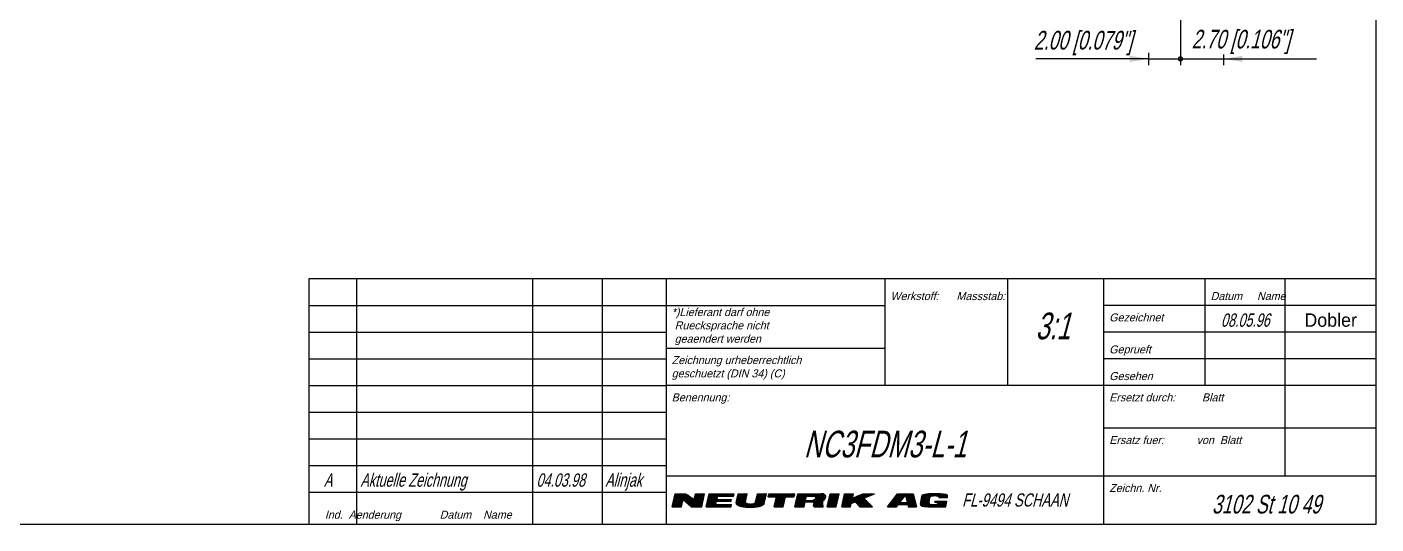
# Model space of a CAD drawing. Extents: x 10 to 410, y 10 to 287.
# Drawn here: x 157.2 to 410, y 10 to 103.2 of the extents above; entities that cross this region are included whole.
import ezdxf
from ezdxf.enums import TextEntityAlignment as Align

# ---------------------------------------------------------------- set-up
doc = ezdxf.new("R2010")
doc.units = 0
doc.header["$LTSCALE"] = 3
doc.linetypes.add('AUSGEZOGEN', pattern=[0])
doc.layers.get('0').update_dxf_attribs({"color": 3, "linetype": 'AUSGEZOGEN'})
for name, color, linetype in [('05', 2, 'AUSGEZOGEN'), ('BEM1', 4, 'AUSGEZOGEN'), ('RAHMEN', 2, 'AUSGEZOGEN')]:
    doc.layers.add(name, color=color, linetype=linetype)
doc.styles.add('HELV', font='helv')
doc.styles.get("Standard").update_dxf_attribs({"font": 'txt', "width": 0.7, "oblique": 15, "height": 2.5})

# ---------------------------------------------------------------- blocks, each defined once
blk = doc.blocks.new('*X1')
at = {"color": 0}
for p, q in [((148.120932, 103.255007), (150.558997, 105.693072)), ((148.211569, 103.663842), (150.240799, 105.693072)), ((148.803905, 103.208952), (148.236511, 103.776346)), ((149.122103, 103.208952), (148.294252, 104.036803)), ((148.302205, 104.072676), (149.922601, 105.693072)), ((149.440301, 103.208952), (148.351994, 104.297259)), ((148.392842, 104.481511), (149.604403, 105.693072)), ((148.393076, 103.208952), (150.79566, 105.611537)), ((149.758499, 103.208952), (148.409736, 104.557715)), ((149.865398, 103.420251), (148.467478, 104.818171)), ((148.483478, 104.890345), (149.286205, 105.693072)), ((149.92314, 103.680707), (148.525219, 105.078628)), ((148.574115, 105.29918), (148.968007, 105.693072)), ((149.980882, 103.941163), (148.582961, 105.339084)), ((150.038624, 104.20162), (148.640703, 105.59954)), ((148.711274, 103.208952), (150.982435, 105.480113)), ((150.096365, 104.462076), (148.865369, 105.693072)), ((149.029472, 103.208952), (150.043319, 104.2228)), ((151.542665, 103.333975), (149.183567, 105.693072)), ((149.34767, 103.208952), (149.952683, 103.813965)), ((151.985885, 103.208952), (149.501765, 105.693072)), ((152.304083, 103.208952), (149.819963, 105.693072)), ((152.622281, 103.208952), (150.138161, 105.693072)), ((150.28545, 104.464931), (151.169209, 105.34869)), ((150.45296, 104.314243), (151.355983, 105.217266)), ((152.940479, 103.208952), (150.45636, 105.693072)), ((150.620471, 104.163555), (151.542758, 105.085842)), ((150.787981, 104.012868), (151.729532, 104.954419)), ((150.955491, 103.86218), (151.916307, 104.822995)), ((153.258677, 103.208952), (150.999582, 105.468047)), ((151.123002, 103.711492), (152.103081, 104.691571)), ((151.290512, 103.560804), (153.42278, 105.693072)), ((151.458022, 103.410117), (153.740978, 105.693072)), ((151.625533, 103.259429), (154.059176, 105.693072)), ((151.893254, 103.208952), (154.114887, 105.430585)), ((153.576875, 103.208952), (152.073304, 104.712524)), ((152.211452, 103.208952), (154.024251, 105.021751)), ((153.67185, 103.432175), (152.27393, 104.830096)), ((152.283137, 104.871627), (153.104582, 105.693072)), ((153.729592, 103.692632), (152.331671, 105.090552)), ((152.373773, 105.280462), (152.786384, 105.693072)), ((153.787334, 103.953088), (152.389413, 105.351009)), ((153.845076, 104.213544), (152.447155, 105.611465)), ((152.46441, 105.689296), (152.468186, 105.693072)), ((152.52965, 103.208952), (153.933614, 104.612916)), ((153.902817, 104.474), (152.683746, 105.693072)), ((152.847848, 103.208952), (153.842978, 104.204082)), ((153.960559, 104.734457), (153.001944, 105.693072)), ((153.166046, 103.208952), (153.752341, 103.795247)), ((154.018301, 104.994913), (153.320142, 105.693072)), ((154.076043, 105.255369), (153.63834, 105.693072)), ((154.133784, 105.515826), (153.956538, 105.693072)), ((154.486944, 103.257057), (156.922958, 105.693072)), ((154.57758, 103.665892), (156.60476, 105.693072)), ((155.167866, 103.208952), (154.601778, 103.77504)), ((155.486064, 103.208952), (154.65952, 104.035496)), ((154.668217, 104.074726), (156.286562, 105.693072)), ((155.804262, 103.208952), (154.717261, 104.295953)), ((154.757037, 103.208952), (156.590603, 105.042519)), ((154.758853, 104.483561), (155.968364, 105.693072)), ((156.12246, 103.208952), (154.775003, 104.556409)), ((156.440658, 103.208952), (154.832745, 104.816865)), ((154.849489, 104.892395), (155.650166, 105.693072)), ((156.288407, 103.679401), (154.890487, 105.077322)), ((154.940126, 105.30123), (155.331968, 105.693072)), ((156.346149, 103.939857), (154.948228, 105.337778)), ((156.403891, 104.200313), (155.00597, 105.598234)), ((155.075235, 103.208952), (156.499967, 104.633685)), ((156.616379, 104.306023), (155.22933, 105.693072)), ((155.393433, 103.208952), (156.409331, 104.22485)), ((156.519374, 104.721226), (155.547528, 105.693072)), ((155.711631, 103.208952), (156.318694, 103.816016)), ((156.577116, 104.981682), (155.865726, 105.693072)), ((156.634858, 105.242138), (156.183924, 105.693072)), ((156.490503, 104.306023), (156.780482, 104.596001)), ((156.942101, 105.253094), (156.502123, 105.693072)), ((156.934577, 104.306023), (156.644599, 104.596001)), ((156.801178, 105.253094), (157.241156, 105.693072)), ((156.808701, 104.306023), (157.09868, 104.596001)), ((157.260299, 105.253094), (156.820321, 105.693072)), ((157.252775, 104.306023), (156.962797, 104.596001)), ((157.119376, 105.253094), (157.559354, 105.693072)), ((157.126899, 104.306023), (157.416878, 104.596001)), ((157.578497, 105.253094), (157.138519, 105.693072)), ((157.570974, 104.306023), (157.280995, 104.596001)), ((157.437574, 105.253094), (157.877552, 105.693072)), ((157.445097, 104.306023), (157.735076, 104.596001)), ((157.896695, 105.253094), (157.456717, 105.693072)), ((157.889172, 104.306023), (157.599193, 104.596001)), ((157.755772, 105.253094), (158.19575, 105.693072)), ((157.763296, 104.306023), (158.053274, 104.596001)), ((158.214893, 105.253094), (157.774915, 105.693072)), ((158.20737, 104.306023), (157.917391, 104.596001)), ((158.07397, 105.253094), (158.513948, 105.693072)), ((158.081494, 104.306023), (158.371472, 104.596001)), ((158.533091, 105.253094), (158.093113, 105.693072)), ((158.525568, 104.306023), (158.235589, 104.596001)), ((158.392168, 105.253094), (158.832147, 105.693072)), ((158.399692, 104.306023), (158.68967, 104.596001)), ((158.851289, 105.253094), (158.411311, 105.693072)), ((158.843766, 104.306023), (158.553787, 104.596001)), ((158.710366, 105.253094), (159.150345, 105.693072)), ((158.71789, 104.306023), (159.007868, 104.596001)), ((159.169487, 105.253094), (158.729509, 105.693072)), ((159.147532, 104.320455), (158.871985, 104.596001)), ((159.028564, 105.253094), (159.468543, 105.693072)), ((159.036088, 104.306023), (159.175165, 104.4451)), ((159.487685, 105.253094), (159.047707, 105.693072)), ((159.205273, 104.580911), (159.190183, 104.596001)), ((159.346762, 105.253094), (159.65566, 105.561991)), ((159.626866, 105.432111), (159.365905, 105.693072)), ((159.684608, 105.692567), (159.684103, 105.693072)), ((160.695959, 103.408424), (160.089059, 104.015324)), ((160.101894, 103.780839), (162.014127, 105.693072)), ((160.109248, 104.106391), (161.695929, 105.693072)), ((161.140832, 103.281749), (160.146801, 104.27578)), ((160.199885, 104.515226), (161.377731, 105.693072)), ((161.530904, 103.209875), (160.204543, 104.536236)), ((161.889919, 103.169058), (160.262284, 104.796692)), ((160.265103, 103.62585), (162.116745, 105.477492)), ((160.290521, 104.92406), (161.059533, 105.693072)), ((162.233074, 103.144101), (160.320026, 105.057149)), ((162.562817, 103.132556), (160.377768, 105.317605)), ((160.381158, 105.332895), (160.741335, 105.693072)), ((161.82991, 104.183661), (160.43551, 105.578061)), ((160.466718, 103.509267), (162.026109, 105.068658)), ((161.887652, 104.444117), (160.638697, 105.693072)), ((160.687321, 103.411671), (161.935473, 104.659823)), ((160.928758, 103.33491), (161.844836, 104.250989)), ((161.945393, 104.704574), (160.956895, 105.693072)), ((161.184171, 103.272125), (161.902409, 103.990363)), ((162.003135, 104.96503), (161.275093, 105.693072)), ((161.452007, 103.221764), (162.097229, 103.866985)), ((162.060877, 105.225486), (161.593291, 105.693072)), ((161.733306, 103.184864), (162.340799, 103.792357)), ((162.118619, 105.485943), (161.911489, 105.693072)), ((162.024343, 103.157703), (162.623312, 103.756673)), ((162.88065, 103.132921), (162.17665, 103.836921)), ((162.324518, 103.139681), (162.944469, 103.759631)), ((163.187779, 103.14399), (162.571275, 103.760495)), ((162.634688, 103.131652), (163.335119, 103.832084)), ((163.485182, 103.164785), (162.893835, 103.756132)), ((162.955891, 103.134657), (165.514306, 105.693072)), ((163.77367, 103.194495), (163.177404, 103.790761)), ((163.289411, 103.149979), (165.731084, 105.591652)), ((164.051144, 103.235219), (163.422176, 103.864188)), ((164.315183, 103.289379), (163.618712, 103.98585)), ((163.636859, 103.17923), (165.640448, 105.182818)), ((164.567173, 103.355586), (163.719719, 104.20304)), ((163.723606, 104.22057), (165.196108, 105.693072)), ((164.802652, 103.438305), (163.777461, 104.463496)), ((163.814242, 104.629404), (164.87791, 105.693072)), ((165.017448, 103.541707), (163.835203, 104.723953)), ((165.213808, 103.663545), (163.892945, 104.984409)), ((163.904878, 105.038239), (164.559711, 105.693072)), ((165.345075, 103.850477), (163.950686, 105.244865)), ((163.995515, 105.447073), (164.241513, 105.693072)), ((164.002769, 103.226941), (165.549811, 104.773984)), ((165.402817, 104.110933), (164.008428, 105.505322)), ((165.460558, 104.371389), (164.138876, 105.693072)), ((164.405466, 103.31144), (165.459175, 104.365149)), ((165.5183, 104.631846), (164.457074, 105.693072)), ((165.576042, 104.892302), (164.775272, 105.693072)), ((164.888376, 103.476152), (165.368539, 103.956315)), ((165.633784, 105.152758), (165.09347, 105.693072)), ((165.691525, 105.413214), (165.411668, 105.693072)), ((165.749267, 105.673671), (165.729866, 105.693072)), ((166.350896, 105.072042), (166.119217, 105.303721)), ((166.130516, 105.354688), (166.4689, 105.693072)), ((166.166068, 105.072042), (166.787098, 105.693072)), ((166.669094, 105.072042), (166.176959, 105.564177)), ((166.987292, 105.072042), (166.366262, 105.693072)), ((166.484266, 105.072042), (167.105296, 105.693072)), ((167.30549, 105.072042), (166.68446, 105.693072)), ((166.802464, 105.072042), (167.423494, 105.693072)), ((169.018942, 103.676788), (167.002658, 105.693072)), ((167.120662, 105.072042), (167.741692, 105.693072)), ((167.218966, 103.261158), (169.65088, 105.693072)), ((167.309603, 103.669992), (169.332682, 105.693072)), ((169.076683, 103.937245), (167.320856, 105.693072)), ((167.895788, 103.208952), (167.332312, 103.772428)), ((168.213986, 103.208952), (167.390054, 104.032884)), ((167.400239, 104.078827), (169.014484, 105.693072)), ((167.43886, 105.072042), (168.05989, 105.693072)), ((168.532184, 103.208952), (167.447796, 104.29334)), ((167.484959, 103.208952), (169.322626, 105.04662)), ((167.490876, 104.487661), (168.696286, 105.693072)), ((168.850382, 103.208952), (167.505537, 104.553797)), ((168.9612, 103.416332), (167.563279, 104.814253)), ((167.581512, 104.896496), (168.378088, 105.693072)), ((169.134425, 104.197701), (167.639054, 105.693072)), ((167.803157, 103.208952), (169.23199, 104.637785)), ((169.192167, 104.458157), (167.957252, 105.693072)), ((168.121355, 103.208952), (169.141353, 104.228951)), ((169.249909, 104.718614), (168.27545, 105.693072)), ((168.439553, 103.208952), (169.050717, 103.820116)), ((169.307651, 104.97907), (168.593648, 105.693072)), ((169.532876, 105.072042), (168.911847, 105.693072)), ((169.851075, 105.072042), (169.230045, 105.693072)), ((169.348048, 105.072042), (169.969078, 105.693072)), ((170.169273, 105.072042), (169.548243, 105.693072)), ((169.666246, 105.072042), (170.287276, 105.693072)), ((170.487471, 105.072042), (169.866441, 105.693072)), ((169.984445, 105.072042), (170.605474, 105.693072)), ((170.805669, 105.072042), (170.184639, 105.693072)), ((170.302643, 105.072042), (170.923673, 105.693072)), ((170.98848, 105.207429), (170.502837, 105.693072)), ((170.620841, 105.072042), (171.054636, 105.505837)), ((171.046222, 105.467885), (170.821035, 105.693072)), ((170.939039, 105.072042), (170.963999, 105.097002)), ((171.118366, 103.342181), (173.469257, 105.693072)), ((171.714164, 103.208952), (171.202306, 103.720811)), ((171.209002, 103.751015), (173.151059, 105.693072)), ((172.032362, 103.208952), (171.260048, 103.981267)), ((171.299639, 104.15985), (172.832861, 105.693072)), ((171.303335, 103.208952), (173.222025, 105.127642)), ((172.35056, 103.208952), (171.317789, 104.241723)), ((172.668758, 103.208952), (171.375531, 104.502179)), ((171.390275, 104.568684), (172.514663, 105.693072)), ((172.831194, 103.364715), (171.433273, 104.762636)), ((171.480911, 104.977519), (172.196465, 105.693072)), ((172.888936, 103.625171), (171.491015, 105.023092)), ((172.946677, 103.885628), (171.548757, 105.283548)), ((171.571548, 105.386353), (171.878267, 105.693072)), ((173.015263, 104.13524), (171.606498, 105.544005)), ((171.621533, 103.208952), (173.131389, 104.718808)), ((173.333461, 104.13524), (171.775629, 105.693072)), ((171.939731, 103.208952), (173.155997, 104.425218)), ((173.119903, 104.666996), (172.093827, 105.693072)), ((172.257929, 103.208952), (172.950116, 103.901139)), ((173.177644, 104.927453), (172.412025, 105.693072)), ((173.235386, 105.187909), (172.730223, 105.693072)), ((173.4884, 105.253094), (173.048421, 105.693072)), ((173.184217, 104.13524), (173.474195, 104.425218)), ((173.347477, 105.253094), (173.787455, 105.693072)), ((173.651659, 104.13524), (173.361681, 104.425218)), ((173.806598, 105.253094), (173.366619, 105.693072)), ((173.502415, 104.13524), (173.792393, 104.425218)), ((173.665675, 105.253094), (174.105653, 105.693072)), ((173.969857, 104.13524), (173.679879, 104.425218)), ((174.124796, 105.253094), (173.684817, 105.693072)), ((173.820613, 104.13524), (174.110591, 104.425218)), ((173.983873, 105.253094), (174.423851, 105.693072)), ((174.288055, 104.13524), (173.998077, 104.425218)), ((174.442994, 105.253094), (174.003015, 105.693072)), ((174.138811, 104.13524), (174.429241, 104.42567)), ((174.302071, 105.253094), (174.742049, 105.693072)), ((175.532541, 103.208952), (174.316275, 104.425218)), ((174.791615, 105.22267), (174.321213, 105.693072)), ((174.456256, 104.134486), (176.014671, 105.692902)), ((175.850739, 103.208952), (174.586541, 104.47315)), ((174.605261, 103.328897), (176.725075, 105.448711)), ((174.613, 103.654835), (176.535113, 105.576948)), ((174.620269, 105.253094), (175.060247, 105.693072)), ((175.214343, 103.208952), (174.622995, 103.8003)), ((174.630516, 103.990548), (176.298943, 105.658976)), ((176.344435, 103.988048), (174.639411, 105.693072)), ((176.168937, 103.208952), (174.789565, 104.588325)), ((174.803514, 103.208952), (176.8509, 105.256338)), ((174.86666, 105.181287), (175.378445, 105.693072)), ((176.323639, 103.690647), (174.914671, 105.099614)), ((176.311422, 103.384665), (174.927684, 104.768404)), ((174.946739, 104.943167), (175.696643, 105.693072)), ((176.286615, 104.364066), (174.95761, 105.693072)), ((175.121712, 103.208952), (176.221213, 104.308453)), ((176.4817, 104.487179), (175.275808, 105.693072)), ((175.43991, 103.208952), (176.345758, 104.1148)), ((176.650286, 104.636791), (175.594006, 105.693072)), ((175.758108, 103.208952), (176.329942, 103.780786)), ((176.785346, 104.81993), (175.912204, 105.693072)), ((176.870902, 105.052571), (176.255428, 105.668046)), ((176.266083, 104.353323), (176.834229, 104.921469)), ((177.176051, 103.354103), (179.370347, 105.548399)), ((177.759927, 103.208952), (177.255664, 103.713216)), ((177.266687, 103.762937), (179.196822, 105.693072)), ((178.078125, 103.208952), (177.313406, 103.973672)), ((177.349098, 103.208952), (179.27971, 105.139564)), ((177.357323, 104.171772), (178.878624, 105.693072)), ((178.396323, 103.208952), (177.371148, 104.234128)), ((178.714521, 103.208952), (177.428889, 104.494584)), ((177.44796, 104.580606), (178.560426, 105.693072)), ((178.884552, 103.35712), (177.486631, 104.755041)), ((177.538596, 104.98944), (178.242228, 105.693072)), ((178.942294, 103.617576), (177.544373, 105.015497)), ((179.000035, 103.878033), (177.602115, 105.275953)), ((177.629233, 105.398275), (177.92403, 105.693072)), ((179.057777, 104.138489), (177.659856, 105.53641)), ((177.667296, 103.208952), (179.189074, 104.73073)), ((179.115519, 104.398945), (177.821392, 105.693072)), ((177.985494, 103.208952), (179.098437, 104.321895)), ((179.173261, 104.659401), (178.13959, 105.693072)), ((178.303692, 103.208952), (179.007801, 103.913061)), ((179.231002, 104.919858), (178.457788, 105.693072)), ((179.288744, 105.180314), (178.775986, 105.693072)), ((179.346486, 105.44077), (179.094184, 105.693072)), ((179.894683, 103.208952), (181.945804, 105.260073)), ((179.941885, 103.574352), (182.03644, 105.668908)), ((180.62371, 103.208952), (179.999305, 103.833357)), ((180.032521, 103.983187), (181.742406, 105.693072)), ((180.941908, 103.208952), (180.057046, 104.093814)), ((181.260106, 103.208952), (180.114788, 104.35427)), ((180.123158, 104.392021), (181.424208, 105.693072)), ((181.506909, 103.280347), (180.17253, 104.614726)), ((180.212881, 103.208952), (181.857718, 104.853789)), ((180.213794, 104.800856), (181.10601, 105.693072)), ((181.564651, 103.540804), (180.230272, 104.875182)), ((181.622392, 103.80126), (180.288014, 105.135639)), ((180.30443, 105.20969), (180.787812, 105.693072)), ((181.827275, 103.914576), (180.345755, 105.396095)), ((180.395067, 105.618525), (180.469614, 105.693072)), ((182.050395, 104.009654), (180.403497, 105.656551)), ((180.531079, 103.208952), (182.412196, 105.09007)), ((182.273514, 104.104732), (180.685174, 105.693072)), ((180.849277, 103.208952), (182.966675, 105.326351)), ((183.487492, 103.208952), (181.003372, 105.693072)), ((181.911101, 105.103541), (181.321571, 105.693072)), ((181.968843, 105.363998), (181.639769, 105.693072)), ((181.907125, 103.948602), (183.521154, 105.562631)), ((182.026585, 105.624454), (181.957967, 105.693072)), ((183.80569, 103.208952), (182.070276, 104.944367)), ((184.123888, 103.208952), (182.293395, 105.039445)), ((182.38713, 104.110409), (183.969793, 105.693072)), ((184.442086, 103.208952), (182.516515, 105.134523)), ((182.545159, 103.95024), (184.287991, 105.693072)), ((182.703188, 103.790071), (184.606189, 105.693072)), ((184.760284, 103.208952), (182.739635, 105.229602)), ((182.861217, 103.629902), (184.033479, 104.802165)), ((185.078482, 103.208952), (182.962755, 105.32468)), ((183.019246, 103.469733), (184.191508, 104.641995)), ((183.177275, 103.309564), (184.349537, 104.481826)), ((185.396681, 103.208952), (183.185874, 105.419758)), ((183.394861, 103.208952), (184.507566, 104.321657)), ((184.058472, 104.865359), (183.408994, 105.514837)), ((184.281592, 104.960437), (183.632114, 105.609915)), ((183.713059, 103.208952), (184.665595, 104.161488)), ((184.504712, 105.055515), (183.867155, 105.693072)), ((184.031257, 103.208952), (184.823624, 104.001319)), ((184.12504, 104.893725), (184.924387, 105.693072)), ((184.727831, 105.150593), (184.185353, 105.693072)), ((184.349455, 103.208952), (184.981653, 103.84115)), ((184.950951, 105.245672), (184.503551, 105.693072)), ((184.667653, 103.208952), (185.139682, 103.680981)), ((184.679519, 105.130006), (185.242585, 105.693072)), ((185.174071, 105.34075), (184.821749, 105.693072)), ((185.397191, 105.435828), (185.139947, 105.693072)), ((185.233998, 105.366287), (185.560783, 105.693072)), ((185.62031, 105.530907), (185.458145, 105.693072)), ((185.84343, 105.625985), (185.776343, 105.693072)), ((185.788476, 105.602567), (185.878981, 105.693072)), ((188.48603, 103.208952), (190.970879, 105.693801)), ((188.804228, 103.208952), (191.289077, 105.693801)), ((189.533255, 103.208952), (188.922338, 103.819869)), ((189.851453, 103.208952), (189.058709, 104.001696)), ((189.122426, 103.208952), (191.607275, 105.693801)), ((190.152872, 103.225732), (189.19508, 104.183524)), ((190.289242, 103.407559), (189.33145, 104.365351)), ((189.353107, 104.394227), (190.65268, 105.693801)), ((189.440624, 103.208952), (191.925473, 105.693801)), ((190.425613, 103.589387), (189.467821, 104.547179)), ((190.644214, 103.688984), (189.604191, 104.729006)), ((190.962412, 103.688984), (189.740562, 104.910834)), ((189.758822, 103.208952), (191.284682, 104.734812)), ((190.834725, 104.134869), (189.876933, 105.092661)), ((190.971095, 104.316696), (190.013303, 105.274489)), ((191.107466, 104.498524), (190.149674, 105.456316)), ((191.243837, 104.680351), (190.286044, 105.638144)), ((190.307701, 105.66702), (190.334482, 105.693801)), ((191.380207, 104.862179), (190.548585, 105.693801)), ((190.557052, 103.688984), (190.93024, 104.062171)), ((191.516578, 105.044006), (190.866783, 105.693801)), ((190.87525, 103.688984), (191.248438, 104.062171)), ((191.28061, 103.688984), (190.907422, 104.062171)), ((191.652948, 105.225834), (191.184981, 105.693801)), ((191.193448, 103.688984), (191.566636, 104.062171)), ((191.598808, 103.688984), (191.22562, 104.062171)), ((191.789319, 105.407661), (191.503179, 105.693801)), ((191.511646, 103.688984), (191.884834, 104.062171)), ((191.917006, 103.688984), (191.543818, 104.062171)), ((193.875595, 103.321385), (191.798711, 105.398269)), ((193.769529, 103.745649), (191.821377, 105.693801)), ((191.828596, 105.278726), (192.243671, 105.693801)), ((191.829844, 103.688984), (193.392925, 105.252065)), ((192.715236, 103.208952), (191.862016, 104.062171)), ((191.892236, 105.024168), (192.561869, 105.693801)), ((193.66983, 103.208952), (191.904777, 104.974005)), ((191.955876, 104.76961), (192.880067, 105.693801)), ((193.351632, 103.208952), (192.010843, 104.549741)), ((192.019515, 104.515051), (193.198265, 105.693801)), ((192.083155, 104.260493), (193.329286, 105.506623)), ((193.033434, 103.208952), (192.116909, 104.125477)), ((193.663463, 104.169913), (192.139576, 105.693801)), ((192.148042, 103.688984), (193.456565, 104.997506)), ((192.274074, 103.496817), (193.520204, 104.742948)), ((192.337713, 103.242259), (193.583844, 104.48839)), ((193.557397, 104.594177), (192.457774, 105.693801)), ((192.622605, 103.208952), (193.647484, 104.233831)), ((193.451331, 105.018441), (192.775972, 105.693801)), ((192.940803, 103.208952), (193.711123, 103.979273)), ((193.345265, 105.442705), (193.09417, 105.693801)), ((193.259001, 103.208952), (193.774763, 103.724714)), ((194.615277, 103.610634), (196.67571, 105.671067)), ((195.149298, 103.320474), (194.635225, 103.834548)), ((194.659679, 103.973234), (196.333358, 105.646913)), ((195.509282, 103.278689), (194.682922, 104.105049)), ((194.727797, 104.35955), (195.981303, 105.613056)), ((195.858857, 103.247312), (194.730618, 104.37555)), ((194.737894, 103.415053), (197.009165, 105.686324)), ((196.19894, 103.225426), (194.778315, 104.646052)), ((194.795915, 104.745866), (195.618586, 105.568537)), ((196.530306, 103.212258), (194.826012, 104.916553)), ((194.864033, 105.132182), (195.244054, 105.512203)), ((196.853616, 103.207147), (194.873708, 105.187054)), ((196.241642, 104.137319), (194.970499, 105.408462)), ((194.983951, 103.342913), (196.340819, 104.69978)), ((196.289339, 104.40782), (195.193391, 105.503767)), ((195.265203, 103.305966), (196.272701, 104.313464)), ((196.337035, 104.678321), (195.468172, 105.547185)), ((195.551822, 103.274387), (196.225094, 103.947659)), ((196.384732, 104.948823), (195.748005, 105.58555)), ((195.844088, 103.248455), (196.343872, 103.748239)), ((196.502999, 105.148753), (196.033135, 105.618617)), ((196.142312, 103.228481), (196.588304, 103.674473)), ((196.745041, 105.22491), (196.323833, 105.646118)), ((197.034275, 105.253874), (196.620401, 105.667748)), ((197.169437, 103.209523), (196.717543, 103.661418)), ((196.88271, 105.241671), (197.334409, 105.69337)), ((197.347781, 105.258566), (196.923178, 105.683169)), ((197.076493, 103.208068), (197.560393, 103.691967)), ((197.219219, 105.259982), (197.652032, 105.692795)), ((197.692832, 105.231713), (197.232551, 105.691994)), ((197.78053, 103.234826), (197.349867, 103.66549)), ((197.353782, 104.121752), (197.533406, 104.301376)), ((197.573104, 104.078649), (197.380196, 104.271557)), ((197.402575, 103.215952), (198.488, 104.301376)), ((197.526321, 105.248886), (197.962545, 105.68511)), ((198.27875, 104.963993), (197.548954, 105.693789)), ((197.628876, 104.078649), (197.851604, 104.301376)), ((198.124603, 103.208952), (197.630009, 103.703546)), ((197.891302, 104.078649), (197.668574, 104.301376)), ((197.736936, 103.232115), (198.806198, 104.301376)), ((197.810421, 105.214788), (198.266395, 105.670762)), ((198.442801, 103.208952), (197.855526, 103.796227)), ((198.596948, 104.963993), (197.872889, 105.688052)), ((197.947074, 104.078649), (198.169802, 104.301376)), ((198.760999, 103.208952), (197.955988, 104.013963)), ((199.079197, 103.208952), (197.986772, 104.301376)), ((198.025995, 105.112164), (198.563973, 105.650142)), ((198.031972, 103.208952), (199.124396, 104.301376)), ((198.196022, 104.963993), (198.855628, 105.623599)), ((198.915146, 104.963993), (198.204929, 105.67421)), ((199.371618, 103.234729), (198.304971, 104.301376)), ((198.35017, 103.208952), (199.442594, 104.301376)), ((198.51422, 104.963993), (199.141667, 105.59144)), ((199.233344, 104.963993), (198.545745, 105.651593)), ((199.419315, 103.50523), (198.623169, 104.301376)), ((198.668368, 103.208952), (199.516647, 104.057232)), ((198.832418, 104.963993), (199.422367, 105.553941)), ((199.551542, 104.963993), (198.896119, 105.619416)), ((199.467011, 103.775732), (198.941367, 104.301376)), ((198.986566, 103.208952), (199.448529, 103.670916)), ((199.150616, 104.963993), (199.638742, 105.452118)), ((199.705495, 105.128239), (199.256984, 105.57675)), ((199.514708, 104.046233), (199.259565, 104.301376)), ((199.468814, 104.963993), (199.719549, 105.214728)), ((148.167508, 103.208952), (148.121027, 103.255434)), ((148.485707, 103.208952), (148.178769, 103.51589)), ((149.665868, 103.208952), (149.862046, 103.405131)), ((153.484244, 103.208952), (153.661705, 103.386413)), ((154.53147, 103.208952), (154.486294, 103.254128)), ((154.849668, 103.208952), (154.544036, 103.514584)), ((156.029829, 103.208952), (156.469807, 103.648931)), ((156.758856, 103.208952), (156.318877, 103.648931)), ((156.348027, 103.208952), (156.788005, 103.648931)), ((157.077054, 103.208952), (156.637075, 103.648931)), ((156.666225, 103.208952), (157.106203, 103.648931)), ((157.395252, 103.208952), (156.955274, 103.648931)), ((156.984423, 103.208952), (157.424401, 103.648931)), ((157.71345, 103.208952), (157.273472, 103.648931)), ((157.302621, 103.208952), (157.742599, 103.648931)), ((158.031648, 103.208952), (157.59167, 103.648931)), ((157.620819, 103.208952), (158.060797, 103.648931)), ((158.349846, 103.208952), (157.909868, 103.648931)), ((157.939017, 103.208952), (158.378996, 103.648931)), ((158.668044, 103.208952), (158.228066, 103.648931)), ((158.257215, 103.208952), (158.697194, 103.648931)), ((158.986242, 103.208952), (158.546264, 103.648931)), ((158.575413, 103.208952), (159.015392, 103.648931)), ((159.164932, 103.348461), (158.864462, 103.648931)), ((158.893611, 103.208952), (159.202478, 103.517819)), ((159.222674, 103.608917), (159.18266, 103.648931)), ((167.259392, 103.208952), (167.216829, 103.251515)), ((167.57759, 103.208952), (167.27457, 103.511971)), ((168.757751, 103.208952), (168.96008, 103.411282)), ((171.395966, 103.208952), (171.144564, 103.460354)), ((172.576127, 103.208952), (172.85948, 103.492304)), ((174.896145, 103.208952), (174.602537, 103.50256)), ((176.076306, 103.208952), (176.307193, 103.439839)), ((177.441729, 103.208952), (177.197922, 103.452759)), ((178.62189, 103.208952), (178.917164, 103.504226)), ((179.987314, 103.208952), (179.883821, 103.312445)), ((180.305512, 103.208952), (179.941563, 103.572901)), ((181.167475, 103.208952), (181.583258, 103.624735)), ((181.485673, 103.208952), (181.492621, 103.215901)), ((184.985851, 103.208952), (185.297711, 103.520812)), ((185.30405, 103.208952), (185.45574, 103.360643)), ((188.578661, 103.208952), (188.513227, 103.274387)), ((188.896859, 103.208952), (188.649597, 103.456214)), ((189.215057, 103.208952), (188.785968, 103.638042)), ((190.07702, 103.208952), (190.330088, 103.46202)), ((192.397038, 103.208952), (192.329041, 103.276949)), ((193.577199, 103.208952), (193.838402, 103.470156)), ((193.895397, 103.208952), (193.902042, 103.215597)), ((194.732492, 103.419082), (194.673972, 103.477602)), ((196.446847, 103.214818), (196.883622, 103.651593)), ((196.75809, 103.207862), (197.204833, 103.654605)), ((197.478265, 103.218894), (197.047649, 103.64951)), ((199.304764, 103.208952), (199.380411, 103.2846))]:
    blk.add_line(p, q, dxfattribs=at)
blk = doc.blocks.new('ZKOPF')
at = {"color": 2}
for p, q in [((-133, 33), (-92, 33)), ((-200, 6), (-133, 6))]:
    blk.add_line(p, q, dxfattribs=at)
for p, q in [((-131.889278, 3.208952), (-131.338562, 5.693072)), ((-131.338562, 5.693072), (-129.320214, 5.693072)), ((-129.320214, 5.693072), (-127.775692, 4.60627)), ((-127.775692, 4.60627), (-127.534753, 5.693072)), ((-127.534753, 5.693072), (-125.826921, 5.693072)), ((-126.377637, 3.208952), (-125.826921, 5.693072)), ((-125.523721, 3.208952), (-124.973005, 5.693072)), ((-124.973005, 5.693072), (-120.31528, 5.693072)), ((-123.508387, 4.596001), (-123.362713, 5.253094)), ((-123.362713, 5.253094), (-120.412821, 5.253094)), ((-120.412821, 5.253094), (-120.31528, 5.693072)), ((-119.921488, 3.967747), (-119.538993, 5.693072)), ((-119.538993, 5.693072), (-117.835462, 5.693072)), ((-118.170584, 4.181432), (-117.835462, 5.693072)), ((-116.302927, 4.100887), (-115.949949, 5.693072)), ((-115.949949, 5.693072), (-114.246432, 5.693072)), ((-114.655674, 3.847099), (-114.246432, 5.693072)), ((-113.932145, 5.072042), (-113.794466, 5.693072)), ((-113.932145, 5.072042), (-112.37957, 5.072042)), ((-113.794466, 5.693072), (-108.903855, 5.693072)), ((-112.792607, 3.208952), (-112.37957, 5.072042)), ((-111.084775, 3.208952), (-110.671738, 5.072042)), ((-110.671738, 5.072042), (-109.041534, 5.072042)), ((-109.041534, 5.072042), (-108.903855, 5.693072)), ((-108.91117, 3.208952), (-108.360454, 5.693072)), ((-108.360454, 5.693072), (-104.002078, 5.693072)), ((-106.933698, 4.425218), (-106.750163, 5.253094)), ((-106.750163, 5.253094), (-105.343603, 5.253094)), ((-105.343603, 5.253094), (-105.232586, 5.23493)), ((-105.232586, 5.23493), (-105.136389, 5.186199)), ((-105.136389, 5.186199), (-105.090213, 5.111822)), ((-105.090213, 5.111822), (-105.054301, 5.022057)), ((-102.856129, 3.208952), (-102.305412, 5.693072)), ((-102.305412, 5.693072), (-100.59758, 5.693072)), ((-101.148296, 3.208952), (-100.59758, 5.693072)), ((-100.139123, 3.208952), (-99.588406, 5.693072)), ((-99.588406, 5.693072), (-97.958203, 5.693072)), ((-98.144475, 4.852855), (-96.172742, 5.693072)), ((-98.144475, 4.852855), (-97.958203, 5.693072)), ((-96.172742, 5.693072), (-93.999137, 5.693072)), ((-96.003018, 4.839156), (-93.999137, 5.693072)), ((-91.535849, 3.208952), (-89.672213, 5.693801)), ((-89.672213, 5.693801), (-86.717509, 5.693801)), ((-89.219798, 4.062171), (-88.205398, 5.414705)), ((-88.205398, 5.414705), (-87.867265, 4.062171)), ((-86.717509, 5.693801), (-86.096297, 3.208952)), ((-85.384981, 3.719952), (-85.11662, 5.241907)), ((-80.323466, 4.963993), (-80.283983, 5.187914)), ((-131.889278, 3.208952), (-130.181445, 3.208952)), ((-130.181445, 3.208952), (-129.871668, 4.60627)), ((-129.871668, 4.60627), (-128.318356, 3.208952)), ((-128.318356, 3.208952), (-126.377637, 3.208952)), ((-125.523721, 3.208952), (-120.865996, 3.208952)), ((-123.718348, 3.648931), (-123.572674, 4.306023)), ((-123.718348, 3.648931), (-120.768456, 3.648931)), ((-123.572674, 4.306023), (-120.855668, 4.306023)), ((-123.508387, 4.596001), (-120.791381, 4.596001)), ((-120.865996, 3.208952), (-120.768456, 3.648931)), ((-120.855668, 4.306023), (-120.791381, 4.596001)), ((-112.792607, 3.208952), (-111.084775, 3.208952)), ((-108.91117, 3.208952), (-107.203338, 3.208952)), ((-107.203338, 3.208952), (-106.997985, 4.13524)), ((-106.997985, 4.13524), (-105.5491, 4.13524)), ((-106.933698, 4.425218), (-105.573373, 4.425218)), ((-105.473724, 4.442434), (-105.573373, 4.425218)), ((-105.5491, 4.13524), (-105.466219, 4.123579)), ((-105.342894, 4.509116), (-105.473724, 4.442434)), ((-105.466219, 4.123579), (-105.413019, 4.089933)), ((-105.413019, 4.089933), (-105.380449, 4.036745)), ((-105.404037, 3.406868), (-105.372771, 3.861921)), ((-105.380449, 4.036745), (-105.365249, 3.972704)), ((-105.365249, 3.972704), (-105.372771, 3.861921)), ((-105.344182, 3.208952), (-103.615183, 3.208952)), ((-105.20565, 4.591186), (-105.342894, 4.509116)), ((-105.114586, 4.697624), (-105.20565, 4.591186)), ((-105.063278, 4.783539), (-105.114586, 4.697624)), ((-105.053017, 4.9246), (-105.063278, 4.783539)), ((-105.054301, 5.022057), (-105.053017, 4.9246)), ((-103.691866, 3.468914), (-103.651414, 4.047405)), ((-102.856129, 3.208952), (-101.148296, 3.208952)), ((-100.139123, 3.208952), (-98.508919, 3.208952)), ((-98.508919, 3.208952), (-98.37124, 3.829982)), ((-98.37124, 3.829982), (-97.642556, 4.140497)), ((-97.642556, 4.140497), (-96.723458, 3.208952)), ((-96.723458, 3.208952), (-94.394596, 3.208952)), ((-96.003018, 4.839156), (-94.394596, 3.208952)), ((-91.535849, 3.208952), (-89.859713, 3.208952)), ((-89.859713, 3.208952), (-89.499689, 3.688984)), ((-89.499689, 3.688984), (-87.773968, 3.688984)), ((-89.219798, 4.062171), (-87.867265, 4.062171)), ((-87.773968, 3.688984), (-87.65396, 3.208952)), ((-87.65396, 3.208952), (-86.096297, 3.208952)), ((-83.773875, 4.049318), (-83.613979, 4.956134)), ((-82.653819, 4.078649), (-82.614546, 4.301376)), ((-82.653819, 4.078649), (-82.032607, 4.078649)), ((-82.614546, 4.301376), (-80.440303, 4.301376)), ((-82.185958, 3.208952), (-82.180952, 3.237338)), ((-82.185958, 3.208952), (-80.632927, 3.208952)), ((-82.052147, 3.967832), (-82.032607, 4.078649)), ((-81.898429, 4.963993), (-80.323466, 4.963993)), ((-80.632927, 3.208952), (-80.440303, 4.301376))]:
    blk.add_line(p, q)
at = {"color": 4}
for p, q in [((-94.088306, 5.655074), (-94.050308, 5.693072)), ((-94.413108, 3.208952), (-94.40379, 3.21827))]:
    blk.add_line(p, q, dxfattribs=at)
at = {"color": 2}
for points in [[(-200, 46), (-200, 0)], [(0, 46), (-200, 46)], [(-191, 0), (-191, 46)], [(-158, 0), (-158, 46)], [(-145, 0), (-145, 46)], [(-133, 0), (-133, 46)], [(-92, 26), (-92, 46)], [(-69, 26), (-69, 46)], [(-51, 0), (-51, 46)], [(-32, 26), (-32, 46)], [(-17, 9), (-17, 46)], [(0, 0), (0, 46)], [(-133, 41), (-92, 41)], [(0, 41), (-51, 41)], [(0, 36), (-51, 36)], [(0, 31), (-51, 31)], [(0, 26), (-133, 26)], [(0, 18), (-51, 18)], [(0, 9), (-133, 9)]]:
    blk.add_lwpolyline(points, dxfattribs=at)
at = {"color": 4}
for points in [[(-200, 41), (-133, 41)], [(-200, 36), (-133, 36)], [(-200, 31), (-133, 31)], [(-200, 26), (-133, 26)], [(-200, 21), (-133, 21)], [(-200, 16), (-133, 16)], [(-200, 11), (-133, 11)]]:
    blk.add_lwpolyline(points, dxfattribs=at)
for points in [[(-103.797537, 4.321852, 0.015369), (-103.68387, 4.380025, 0.073981), (-103.356816, 4.629409, 0.106894), (-103.152297, 4.956595, 0.153048), (-103.140863, 5.229042, 0.153048), (-103.286988, 5.459272, 0.106894), (-103.627701, 5.640364, 0.067948), (-104.002078, 5.693072, 0.060566)], [(-119.921488, 3.967747, 0.053304), (-119.927918, 3.907611, 0.242955)], [(-119.927918, 3.907611, 0.242955), (-119.808149, 3.675677, 0.083039), (-119.154862, 3.358693, 0.041229), (-118.372334, 3.197098, 0.030317), (-117.28854, 3.131323, 0.030317), (-116.204747, 3.197098, 0.041229), (-115.422219, 3.358693, 0.083039), (-114.768932, 3.675677, 0.186877), (-114.655674, 3.847099, 0.242955)], [(-118.170584, 4.181432, 0.058115), (-118.175358, 4.140497, 0.199105)], [(-118.175358, 4.140497, 0.199105), (-118.123163, 4.014618, 0.098437), (-117.900493, 3.866038, 0.055684), (-117.619171, 3.784861, 0.042444), (-117.23691, 3.752353, 0.042444), (-116.854649, 3.784861, 0.055684), (-116.573327, 3.866038, 0.098437), (-116.350657, 4.014618, 0.141327), (-116.302927, 4.100887, 0.199105)], [(-103.651414, 4.047405, 0.084831), (-103.660284, 4.142982, 0.153048), (-103.751613, 4.286875, 0.025315), (-103.797537, 4.321852, 0.067948)]]:
    blk.add_lwpolyline(points, format="xyb")
for centre, radius, start, end in [((-84.810733, 5.187971), 0.310606, 99.80279, 170), ((-82.531573, -8.003128), 13.697153, 81.659895, 99.80279), ((-83.308092, 4.902198), 0.310606, 99.781825, 170), ((-82.755724, 1.698274), 3.561797, 80.208339, 99.781825), ((-82.202807, 4.902103), 0.310606, 11.493425, 80.208339), ((-80.58987, 5.24185), 0.310606, 350, 81.659895), ((-105.030247, 3.411905), 0.373824, 180.772005, 212.881875), ((-103.304668, 3.441838), 0.388144, 176, 216.869898), ((-85.079094, 3.666016), 0.310606, 170, 261.461473), ((-83.091534, 16.90419), 13.697153, 261.461473, 273.811815), ((-83.467988, 3.995382), 0.310606, 170, 261.530468), ((-82.989141, 7.211117), 3.561797, 261.530468, 281.193068), ((-82.358034, 4.021768), 0.310606, 281.193068, 350)]:
    blk.add_arc(centre, radius, start, end)
blk.add_blockref('*X1', (-280, -100), dxfattribs=at)
at = {"color": 4, "oblique": 15}
for s, p in [('Werkstoff:      Massstab:', (-91, 42)), ('Datum     Name', (-31, 42)), ('*)Lieferant darf ohne ', (-132, 39)), (' Ruecksprache nicht ', (-132, 36.5)), ('Gezeichnet', (-50, 38)), (' geaendert werden', (-132, 34)), ('Geprueft', (-50, 32)), ('Zeichnung urheberrechtlich', (-132, 30)), ('geschuetzt (DIN 34) (C)', (-132, 27.5)), ('Gesehen', (-50, 27)), ('Benennung:', (-132, 23)), ('Ersetzt durch:         Blatt', (-50, 23)), ('Ersatz fuer:           von  Blatt', (-50, 15)), ('Zeichn. Nr.', (-50, 6)), ('Ind.  Aenderung             Datum    Name', (-197, 1))]:
    blk.add_text(s, height=1.5, dxfattribs=at).set_placement(p)
at = {"color": 4, "style": 'HELV', "oblique": 15, "width": 0.7}
blk.add_text('FL-9494 SCHAAN', height=2.484848, dxfattribs=at).set_placement((-77.576926, 3.264636))
at = {"color": 3, "oblique": 15, "width": 0.7}
for tag, p in [('TOL', (-107.711452, 59.004319)), ('RADIEN', (-107.711452, 54.004319)), ('FACETTE', (-107.711452, 49.004319))]:
    blk.add_attdef(tag, p, '', height=3.5, dxfattribs=at)
at = {"color": 4, "oblique": 15, "width": 0.7}
for tag, p in [('INDEX8', (-197.186267, 42)), ('A8', (-190.348743, 42)), ('DATUM8', (-157.348743, 42)), ('NAME8', (-144.46499, 42)), ('INDEX7', (-197.186267, 37)), ('A7', (-190.348743, 37)), ('DATUM7', (-157.348743, 37)), ('NAME7', (-144.46499, 37)), ('INDEX6', (-197.186267, 32)), ('A6', (-190.348743, 32)), ('DATUM6', (-157.348743, 32)), ('NAME6', (-144.46499, 32)), ('INDEX5', (-197.186267, 27)), ('A5', (-190.348743, 27)), ('DATUM5', (-157.348743, 27)), ('NAME5', (-144.46499, 27)), ('INDEX4', (-197.186267, 22)), ('A4', (-190.348743, 22)), ('DATUM4', (-157.348743, 22)), ('NAME4', (-144.46499, 22)), ('INDEX3', (-197.186267, 17)), ('A3', (-190.348743, 17)), ('DATUM3', (-157.348743, 17)), ('NAME3', (-144.46499, 17)), ('INDEX2', (-197.186267, 12)), ('A2', (-190.348743, 12)), ('DATUM2', (-157.348743, 12)), ('NAME2', (-144.46499, 12)), ('INDEX1', (-197.186267, 7)), ('A1', (-190.348743, 7)), ('DATUM1', (-157.348743, 7)), ('NAME1', (-144.46499, 7))]:
    blk.add_attdef(tag, p, '', height=2.5, dxfattribs=at)
for tag, p in [('WERKSTOFF', (-80.5, 36)), ('DATE', (-24.5, 37)), ('TEIL', (-81, 29))]:
    blk.add_attdef(tag, text='', height=2.5, dxfattribs=at).set_placement(p, align=Align.CENTER)
at = {"color": 2, "oblique": 15, "width": 0.7}
for tag, p in [('MASS', (-60.566005, 34.656056)), ('BENENNUNG', (-92, 12.5))]:
    blk.add_attdef(tag, text='', height=5, dxfattribs=at).set_placement(p, align=Align.CENTER)
at = {"color": 4}
blk.add_attdef('NAME', text='', height=2.5, dxfattribs=at).set_placement((-8.5, 37), align=Align.CENTER)
at = {"color": 3, "oblique": 15, "width": 0.7}
for tag, p in [('MASS2', (-60.480701, 28.210451)), ('TEIL', (-89.040457, 21.082191)), ('NUMMER', (-20.550219, 1.976541))]:
    blk.add_attdef(tag, text='', height=3.5, dxfattribs=at).set_placement(p, align=Align.CENTER)

msp = doc.modelspace()

# ---------------------------------------------------------------- linework, layer by layer
at = {"layer": 'BEM1'}
for p, q in [((373.345295, 111.038681), (373.345295, 96.083649)), ((367.345295, 97.2342), (346.274938, 97.2342)), ((367.345295, 98.348234), (367.345295, 96.083649)), ((367.345295, 97.2342), (398.817734, 97.2342)), ((381.445295, 98.062142), (381.445295, 96.083649))]:
    msp.add_line(p, q, dxfattribs=at)
at = {"layer": 'BEM1', "const_width": 0.25}
msp.add_lwpolyline([(372.970295, 97.2342, 1), (373.720295, 97.2342, 1)], format="xyb", close=True, dxfattribs=at)
at = {"layer": 'BEM1'}
for points in [[(363.845295, 96.650867), (363.845295, 97.817534), (367.345295, 97.2342)], [(384.945295, 96.650867), (384.945295, 97.817534), (381.445295, 97.2342)]]:
    msp.add_solid(points, dxfattribs=at)
at = {"layer": 'RAHMEN'}
msp.add_lwpolyline([(10, 10), (410, 10), (410, 287), (10, 287)], close=True, dxfattribs=at)

# ---------------------------------------------------------------- block references
at = {"layer": '05'}
ref = msp.add_blockref('ZKOPF', (410, 10), dxfattribs=at)
ref.add_attrib('NAME', 'Dobler', dxfattribs={"layer": '0', "color": 4, "height": 2.5}).set_placement((401.5, 47), align=Align.CENTER)
ref.add_attrib('DATE', '08.05.96', dxfattribs={"layer": '0', "color": 4, "height": 2.5, "oblique": 15, "width": 0.7}).set_placement((385.5, 47), align=Align.CENTER)
ref.add_attrib('BENENNUNG', 'NC3FDM3-L-1', dxfattribs={"layer": '0', "color": 2, "height": 5, "oblique": 15, "width": 0.7}).set_placement((318, 22.5), align=Align.CENTER)
ref.add_attrib('NUMMER', '3102 St 10 49', dxfattribs={"layer": '0', "color": 3, "height": 3.5, "oblique": 15, "width": 0.7}).set_placement((389.449781, 11.976541), align=Align.CENTER)
ref.add_attrib('MASS', '3:1', dxfattribs={"layer": '0', "color": 2, "height": 5, "oblique": 15, "width": 0.7}).set_placement((349.433995, 44.656056), align=Align.CENTER)
ref.add_attrib('INDEX1', 'A', (212.813733, 17), dxfattribs={"layer": '0', "color": 4, "height": 2.5, "oblique": 15, "width": 0.7})
ref.add_attrib('A1', 'Aktuelle Zeichnung', (219.651257, 17), dxfattribs={"layer": '0', "color": 4, "height": 2.5, "oblique": 15, "width": 0.7})
ref.add_attrib('DATUM1', '04.03.98', (252.651257, 17), dxfattribs={"layer": '0', "color": 4, "height": 2.5, "oblique": 15, "width": 0.7})
ref.add_attrib('NAME1', 'Alinjak', (265.53501, 17), dxfattribs={"layer": '0', "color": 4, "height": 2.5, "oblique": 15, "width": 0.7})

# ---------------------------------------------------------------- texts
at = {"layer": 'BEM1', "color": 3, "oblique": 15, "width": 0.7}
for s, p in [('2.00 [0.079"]', (345.872212, 98.9842)), ('2.70 [0.106"]', (375.441014, 99.180333))]:
    msp.add_text(s, height=3.5, dxfattribs=at).set_placement(p)

doc.saveas('drawing.dxf')
